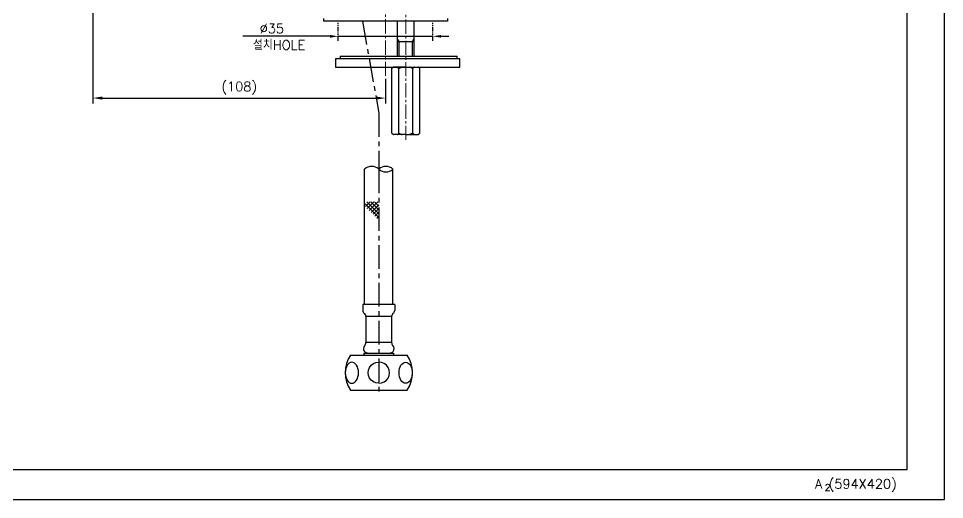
# Model space of a CAD drawing. Extents: x -13865 to -13271, y -11108 to -10688.
# Drawn here: x -13613.9 to -13270.9, y -11108 to -10929.8 of the extents above; entities that cross this region are included whole.
import ezdxf

# ---------------------------------------------------------------- set-up
doc = ezdxf.new("R2010")
doc.units = 0
doc.header["$LTSCALE"] = 7
for name, pattern in [('CENTER', [2, 1.25, -0.25, 0.25, -0.25]), ('CENTER2', [1.125, 0.75, -0.125, 0.125, -0.125]), ('PHANTOM', [2.5, 1.25, -0.25, 0.25, -0.25, 0.25, -0.25])]:
    doc.linetypes.add(name, pattern=pattern)
doc.layers.get('0').update_dxf_attribs({"color": 2, "linetype": 'CONTINUOUS'})
doc.layers.get('Defpoints').update_dxf_attribs({"linetype": 'CONTINUOUS'})
for name, color, linetype in [('CENTER', 1, 'CENTER2'), ('CL', 1, 'CENTER'), ('D', 2, 'CONTINUOUS'), ('DIM', 2, 'CONTINUOUS'), ('DWG', 7, 'CONTINUOUS'), ('PH', 3, 'PHANTOM'), ('TXT', 4, 'CONTINUOUS')]:
    doc.layers.add(name, color=color, linetype=linetype)
doc.layers.add('중심선', color=1, linetype='CENTER2', lineweight=9)
doc.styles.add('DD', font='romans', dxfattribs={"bigfont": 'GHS.shx'})
doc.styles.add('GHS', font='ROMANS.shx', dxfattribs={"bigfont": 'GHS.shx'})
doc.dimstyles.new('CWC', dxfattribs={"dimscale": 0, "dimtxt": 3.5, "dimasz": 3.5, "dimexe": 2, "dimexo": 1, "dimgap": 1, "dimtad": 1, "dimdec": 4, "dimdsep": 46, "dimtxsty": 'DD', "dimcen": 3, "dimclrd": 2, "dimclre": 2, "dimclrt": 2, "dimadec": 3, "dimazin": 2, "dimtfac": 1, "dimtdec": 4, "dimtmove": 0, "dimatfit": 3, "dimfxl": 1, "dimtvp": 1, "dimtolj": 1, "dimtzin": 0, "dimlwd": -1, "dimlwe": -1, "dimarcsym": 0})

# ---------------------------------------------------------------- blocks, each defined once
blk = doc.blocks.new('*D5')
at = {"layer": 'Defpoints', "color": 0, "transparency": 16777216}
for p in [(-14225.21, -11961.43), (-14116.83, -12059.89), (-14116.83, -12068.06)]:
    blk.add_point(p, dxfattribs=at)
at = {"layer": 'DWG', "color": 2, "transparency": 16777216}
for p, q in [((-14225.21, -11962.43), (-14225.21, -12070.06)), ((-14116.83, -12060.89), (-14116.83, -12070.06)), ((-14221.71, -12068.06), (-14120.33, -12068.06))]:
    blk.add_line(p, q, dxfattribs=at)
for points in [[(-14221.71, -12067.48), (-14221.71, -12068.64), (-14225.21, -12068.06)], [(-14120.33, -12067.48), (-14120.33, -12068.64), (-14116.83, -12068.06)]]:
    blk.add_solid(points, dxfattribs=at)
at = {"layer": 'DWG', "color": 2, "transparency": 16777216, "insert": (-14171.02, -12064.39), "char_height": 3.5, "attachment_point": 5, "style": 'DD'}
blk.add_mtext('\\A1;(108)', dxfattribs=at)

msp = doc.modelspace()

# ---------------------------------------------------------------- linework, layer by layer
at = {"color": 7, "linetype": 'Continuous'}
for p, q in [((-13500.96626, -10929.76635), (-13500.96626, -10930.76635)), ((-13454.96626, -10929.76635), (-13454.96626, -10930.76558)), ((-13454.96626, -10930.76635), (-13500.96626, -10930.76635)), ((-13473.62726, -10930.76635), (-13473.62726, -10943.76577))]:
    msp.add_line(p, q, dxfattribs=at)
at = {"color": 2}
for p, q in [((-13485.46626, -10998.49595), (-13480.46626, -11003.49595)), ((-13485.42504, -10999.4632), (-13483.67306, -10997.71122)), ((-13484.83677, -10997.71122), (-13480.46626, -11002.08174)), ((-13484.71793, -11000.1703), (-13482.25885, -10997.71122)), ((-13484.01083, -11000.87741), (-13480.84464, -10997.71122)), ((-13483.42256, -10997.71122), (-13480.46626, -11000.66752)), ((-13483.30372, -11001.58452), (-13480.46626, -10998.74706)), ((-13482.00834, -10997.71122), (-13480.46626, -10999.25331)), ((-13482.59661, -11002.29162), (-13480.46626, -11000.16127)), ((-13481.88951, -11002.99873), (-13480.46626, -11001.57548)), ((-13481.13951, -11003.74873), (-13480.46626, -11003.07548))]:
    msp.add_line(p, q, dxfattribs=at)
at = {"linetype": 'Continuous'}
msp.add_lwpolyline([(-13864.92701, -11107.98563), (-13270.92701, -11107.98563), (-13270.92701, -10687.98563), (-13864.92701, -10687.98563)], close=True, dxfattribs=at)
for centre, radius, start, end in [((-13483.09126, -10988.37226), 3.82534, 46.6689117, 133.3310883), ((-13477.84126, -10988.5263), 3.93881, 48.2067538, 131.7932462), ((-13477.84126, -10982.6531), 3.93881, 228.2067538, 311.7932462)]:
    msp.add_arc(centre, radius, start, end)
at = {"layer": 'CENTER', "linetype": 'CENTER'}
msp.add_line((-13486.47733, -10930.76635), (-13480.46626, -10964.85685), dxfattribs=at)
at = {"layer": 'CL'}
for p, q in [((-13480.46626, -10964.85685), (-13480.46626, -10985.74622)), ((-13480.46626, -10985.74622), (-13480.46626, -11069.67436))]:
    msp.add_line(p, q, dxfattribs=at)
at = {"layer": 'D'}
for p, q in [((-13498.47376, -10936.36402), (-13530.88061, -10936.36402)), ((-13495.47376, -10936.36402), (-13460.47376, -10936.36402)), ((-13472.96625, -10938.26577), (-13473.62726, -10937.12088)), ((-13467.96626, -10938.26577), (-13467.30526, -10937.12088)), ((-13457.47376, -10936.36402), (-13454.47376, -10936.36402)), ((-13472.96626, -10943.76577), (-13472.96626, -10938.26577)), ((-13467.96626, -10943.76577), (-13467.96626, -10938.26577))]:
    msp.add_line(p, q, dxfattribs=at)
for points in [[(-13498.47376, -10935.86402), (-13498.47376, -10936.86402), (-13495.47376, -10936.36402)], [(-13457.47376, -10935.86402), (-13457.47376, -10936.86402), (-13460.47376, -10936.36402)]]:
    msp.add_solid(points, dxfattribs=at)
at = {"layer": 'DIM'}
for p, q in [((-13475.71626, -11040.20216), (-13485.21626, -11040.20216)), ((-13475.71626, -11049.81213), (-13485.21626, -11049.81213))]:
    msp.add_line(p, q, dxfattribs=at)
at = {"layer": 'DWG'}
for p, q in [((-13467.30526, -10943.76577), (-13467.30526, -10930.76635)), ((-13473.62726, -10938.26577), (-13467.30526, -10938.26577)), ((-13494.79536, -10943.76577), (-13494.79536, -10944.76577)), ((-13494.79536, -10943.76577), (-13451.46605, -10943.76577)), ((-13451.46605, -10944.76577), (-13451.46605, -10943.76577)), ((-13496.43376, -10944.76577), (-13496.43376, -10947.76577)), ((-13450.46605, -10944.76577), (-13496.43376, -10944.76577)), ((-13496.43376, -10947.76577), (-13473.96605, -10947.76577)), ((-13475.6624, -10948.26577), (-13475.16241, -10947.76577)), ((-13475.21584, -10947.76577), (-13450.46605, -10947.76577)), ((-13470.46626, -10947.76577), (-13475.16241, -10947.76577)), ((-13470.46626, -10947.76577), (-13465.7701, -10947.76577)), ((-13465.27011, -10948.26577), (-13465.7701, -10947.76577)), ((-13450.46605, -10947.76577), (-13450.46605, -10944.76577)), ((-13475.6624, -10972.26577), (-13475.6624, -10948.26577)), ((-13473.06433, -10972.26577), (-13473.06433, -10948.26577)), ((-13467.86818, -10972.26577), (-13467.86818, -10948.26577)), ((-13465.27011, -10972.26577), (-13465.27011, -10948.26577)), ((-13475.16241, -10972.76577), (-13475.6624, -10972.26577)), ((-13470.46626, -10972.76577), (-13475.16241, -10972.76577)), ((-13470.46626, -10972.76577), (-13465.7701, -10972.76577)), ((-13465.7701, -10972.76577), (-13465.27011, -10972.26577)), ((-13485.71626, -11035.71785), (-13485.71626, -10985.5897)), ((-13475.21626, -11035.71785), (-13475.21626, -10985.5897)), ((-13474.56626, -11035.71785), (-13486.36626, -11035.71785)), ((-13486.36626, -11035.71785), (-13486.36626, -11037.96554)), ((-13474.56626, -11035.71785), (-13474.56626, -11037.96554)), ((-13485.21626, -11040.20216), (-13485.21626, -11049.81213)), ((-13475.71626, -11040.20216), (-13475.71626, -11049.81213)), ((-13485.96626, -11053.71785), (-13485.96626, -11054.51785)), ((-13485.96626, -11053.71785), (-13480.46626, -11053.71785)), ((-13485.36626, -11053.71785), (-13474.96626, -11053.71785)), ((-13474.96626, -11053.71785), (-13474.96626, -11054.51785)), ((-13490.96626, -11054.51785), (-13469.96626, -11054.51785)), ((-13490.96626, -11067.51785), (-13469.96626, -11067.51785))]:
    msp.add_line(p, q, dxfattribs=at)
for points in [[(-13475.66241, -10948.26577), (-13475.58846, -10948.19348), (-13475.51566, -10948.12546), (-13475.44402, -10948.06173), (-13475.37366, -10948.00241), (-13475.30446, -10947.94737), (-13475.23602, -10947.89621), (-13475.16821, -10947.84884), (-13475.10118, -10947.80535), (-13475.03491, -10947.76577)], [(-13473.69183, -10947.76577), (-13473.62522, -10947.80559), (-13473.55793, -10947.84926), (-13473.48995, -10947.89677), (-13473.42143, -10947.94802), (-13473.35221, -10948.00312), (-13473.28194, -10948.06241), (-13473.21047, -10948.12601), (-13473.13793, -10948.19379), (-13473.06433, -10948.26577)], [(-13473.06433, -10948.26577), (-13472.91643, -10948.19348), (-13472.77083, -10948.12546), (-13472.62755, -10948.06173), (-13472.48683, -10948.00241), (-13472.34842, -10947.94737), (-13472.21154, -10947.89621), (-13472.07595, -10947.84884), (-13471.94187, -10947.80535), (-13471.80933, -10947.76577)], [(-13467.86818, -10948.26577), (-13468.01608, -10948.19348), (-13468.16168, -10948.12546), (-13468.30497, -10948.06173), (-13468.44568, -10948.00241), (-13468.58409, -10947.94737), (-13468.72097, -10947.89621), (-13468.85657, -10947.84884), (-13468.99064, -10947.80535), (-13469.12318, -10947.76577)], [(-13467.24068, -10947.76577), (-13467.30729, -10947.80559), (-13467.37459, -10947.84926), (-13467.44256, -10947.89677), (-13467.51109, -10947.94802), (-13467.5803, -10948.00312), (-13467.65058, -10948.06241), (-13467.72204, -10948.12601), (-13467.79458, -10948.19379), (-13467.86818, -10948.26577)], [(-13465.27011, -10948.26577), (-13465.34406, -10948.19348), (-13465.41686, -10948.12546), (-13465.4885, -10948.06173), (-13465.55886, -10948.00241), (-13465.62806, -10947.94737), (-13465.6965, -10947.89621), (-13465.7643, -10947.84884), (-13465.83134, -10947.80535), (-13465.89761, -10947.76577)], [(-13475.66241, -10972.26577), (-13475.58846, -10972.33806), (-13475.51566, -10972.40608), (-13475.44402, -10972.46981), (-13475.37366, -10972.52914), (-13475.30446, -10972.58418), (-13475.23602, -10972.63533), (-13475.16821, -10972.68271), (-13475.10118, -10972.72619), (-13475.03491, -10972.76577)], [(-13473.69183, -10972.76577), (-13473.62522, -10972.72595), (-13473.55793, -10972.68228), (-13473.48995, -10972.63476), (-13473.42143, -10972.58352), (-13473.35221, -10972.52842), (-13473.28194, -10972.46913), (-13473.21047, -10972.40554), (-13473.13793, -10972.33775), (-13473.06433, -10972.26577)], [(-13473.06433, -10972.26577), (-13472.91643, -10972.33806), (-13472.77083, -10972.40608), (-13472.62755, -10972.46981), (-13472.48683, -10972.52914), (-13472.34842, -10972.58418), (-13472.21154, -10972.63533), (-13472.07595, -10972.68271), (-13471.94187, -10972.72619), (-13471.80933, -10972.76577)], [(-13467.86818, -10972.26577), (-13468.01608, -10972.33806), (-13468.16168, -10972.40608), (-13468.30497, -10972.46981), (-13468.44568, -10972.52914), (-13468.58409, -10972.58418), (-13468.72097, -10972.63533), (-13468.85657, -10972.68271), (-13468.99064, -10972.72619), (-13469.12318, -10972.76577)], [(-13467.24068, -10972.76577), (-13467.30729, -10972.72595), (-13467.37459, -10972.68228), (-13467.44256, -10972.63476), (-13467.51109, -10972.58352), (-13467.5803, -10972.52842), (-13467.65058, -10972.46913), (-13467.72204, -10972.40554), (-13467.79458, -10972.33775), (-13467.86818, -10972.26577)], [(-13465.27011, -10972.26577), (-13465.34406, -10972.33806), (-13465.41686, -10972.40608), (-13465.4885, -10972.46981), (-13465.55886, -10972.52914), (-13465.62806, -10972.58418), (-13465.6965, -10972.63533), (-13465.7643, -10972.68271), (-13465.83134, -10972.72619), (-13465.89761, -10972.76577)]]:
    msp.add_lwpolyline(points, dxfattribs=at)
for centre, radius, start, end in [((-13485.11626, -11037.96554), 1.25, 180, 234.4214743), ((-13486.71626, -11040.20216), 1.5, 0, 54.4214743), ((-13474.21626, -11040.20216), 1.5, 125.5785257, 180), ((-13475.81626, -11037.96554), 1.25, 305.5785257, 0), ((-13486.71626, -11049.81213), 1.5, 314.2663389, 0), ((-13474.21626, -11049.81213), 1.5, 180, 225.7336611), ((-13484.51757, -11052.06785), 1.65, 134.2663389, 222.0731288), ((-13484.51757, -11052.06785), 1.65, 222.0731288, 259.6550493), ((-13484.51757, -11052.06785), 1.65, 259.6550493, 270), ((-13476.41494, -11052.06785), 1.65, 270, 280.3449507), ((-13476.41494, -11052.06785), 1.65, 280.3449507, 317.9268712), ((-13476.41494, -11052.06785), 1.65, 317.9268712, 45.7336611), ((-13481.40376, -11061.01785), 11.5625, 145.7945421, 214.2054579), ((-13479.52876, -11061.01785), 11.5625, 325.7945421, 34.2054579)]:
    msp.add_arc(centre, radius, start, end, dxfattribs=at)
at = {"layer": 'DWG', "extrusion": (0, 0, -1)}
msp.add_ellipse((-13490.42555, -11061.0255), major_axis=(0, 3.90287), ratio=0.627611633, dxfattribs=at)
msp.add_ellipse((-13480.46626, -11061.0255), major_axis=(-3.98229, 0), ratio=0.980057325, start_param=4.71238898, end_param=7.853981634, dxfattribs=at)
at = {"layer": 'DWG'}
msp.add_ellipse((-13480.46626, -11061.0255), major_axis=(3.98229, 0), ratio=0.980057325, start_param=4.71238898, end_param=7.853981634, dxfattribs=at)
msp.add_ellipse((-13470.50696, -11061.0255), major_axis=(0, 3.90287), ratio=0.627611633, dxfattribs=at)
at = {"layer": 'PH', "ltscale": 0.2}
for p, q in [((-13495.47392, -10938.06635), (-13495.47392, -10931.2673)), ((-13460.47392, -10938.06635), (-13460.47392, -10931.26585))]:
    msp.add_line(p, q, dxfattribs=at)
at = {"layer": 'TXT', "color": 4}
msp.add_line((-13284.92701, -10706.98563), (-13284.92701, -11096.98563), dxfattribs=at)
at = {"layer": 'TXT', "color": 4, "linetype": 'Continuous'}
msp.add_line((-13284.92701, -11096.98563), (-13838.92701, -11096.98563), dxfattribs=at)
at = {"layer": '중심선'}
for p, q in [((-13477.96626, -10951.06606), (-13477.96626, -10919.72666)), ((-13470.46626, -10974.76577), (-13470.46626, -10919.72666))]:
    msp.add_line(p, q, dxfattribs=at)

# ---------------------------------------------------------------- texts
at = {"color": 7, "style": 'GHS'}
for s, height, p in [('A (594X420)', 3.5, (-13318.91317, -11103.95873)), ('2', 2.5, (-13315.25949, -11104.7907))]:
    msp.add_text(s, height=height, dxfattribs=at).set_placement(p)
at = {"layer": 'D', "char_height": 3.5, "attachment_point": 5, "style": 'GHS'}
for s, insert in [('%%C35', (-13520.05558, -10933.50689)), ('\\A1;설치HOLE', (-13517.40502, -10939.58656))]:
    msp.add_mtext(s, dxfattribs=dict(at, insert=insert))

# ---------------------------------------------------------------- dimensions: what is measured, and where the dimension line sits
at = {"layer": 'DWG'}
dim = msp.add_linear_dim(base=(-13477.96626, -10959.24023), p1=(-13586.34332, -10852.61222), p2=(-13477.96626, -10951.06606), text='(108)', dimstyle='CWC', override={"dimscale": 1}, dxfattribs=at)
dim.commit()
dim.dimension.update_dxf_attribs({"geometry": '*D5', "text_midpoint": (-13532.15479, -10955.57356), "insert": (638.86273, 1108.81904)})

doc.saveas('drawing.dxf')
